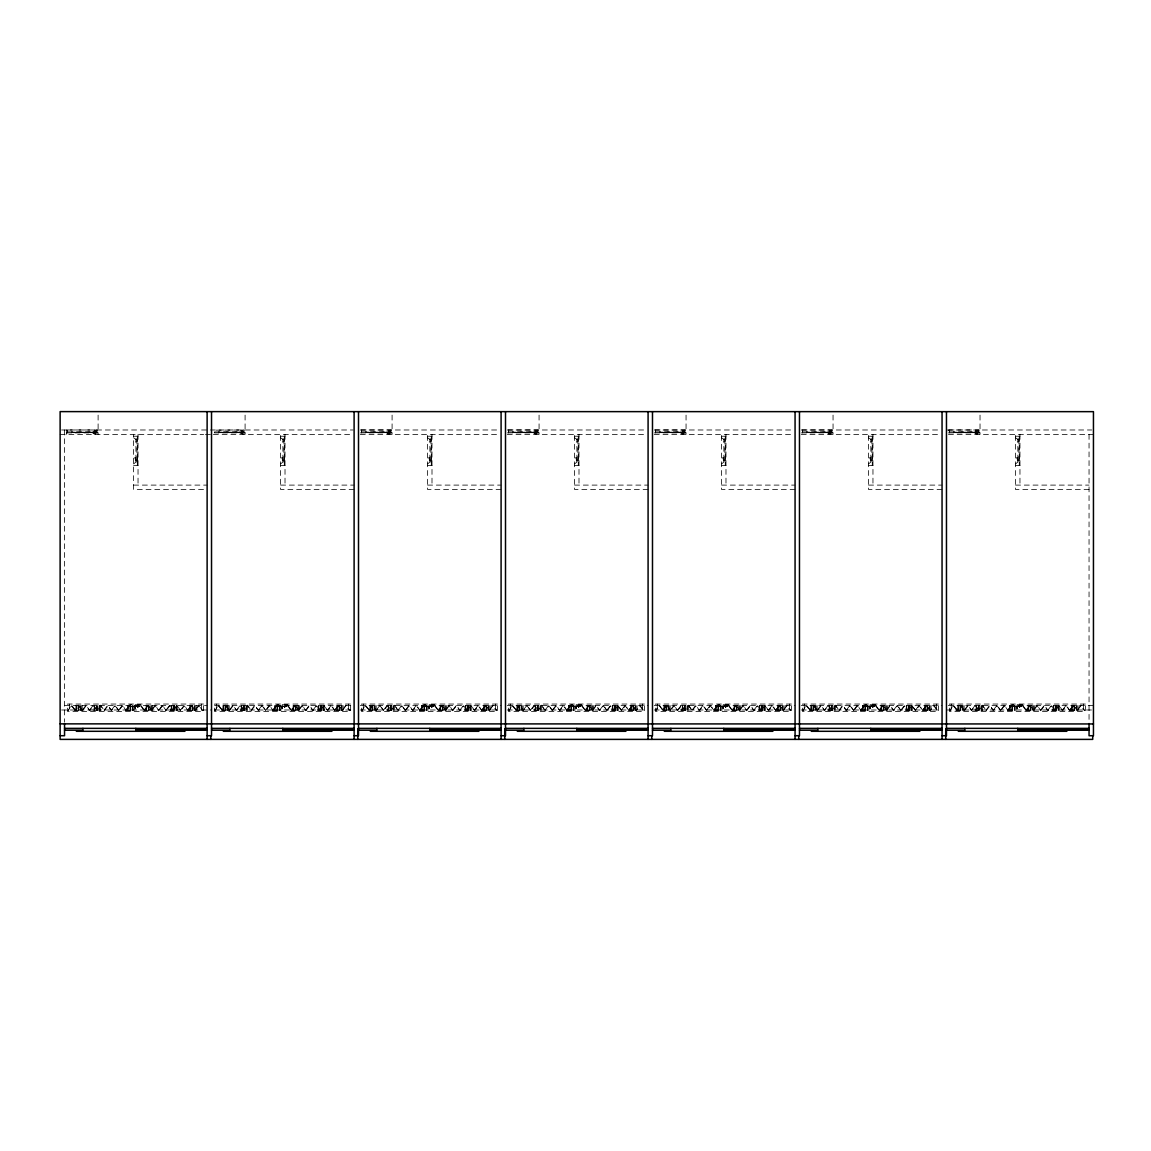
<?xml version="1.0" encoding="UTF-8"?>
<svg xmlns="http://www.w3.org/2000/svg" width="1151" height="1151" viewBox="0 0 1151 1151"><rect width="100%" height="100%" fill="white"/><g stroke="black" fill="none" stroke-linecap="round" stroke-linejoin="round"><path stroke-width="0.75" stroke-dasharray="5 3.75" d="M132.293 707.592L132.25 706.613M137.588 706.613L137.861 707.807L138.134 706.613M284.685 707.577L285.117 706.613M426.704 707.721L426.23 706.613M432.114 706.613L431.841 707.807L431.553 706.613M573.543 707.563L573.212 706.613M578.55 707.534L579.097 706.613M867.379 707.678L867.192 706.613M1014.65 707.721L1014.175 706.613M279.635 707.649L279.247 706.613M1019.585 707.419L1020.059 706.613M387.988 431.654L387.988 433.452M133.617 463.882L135.919 462.126L135.559 460.515M280.614 463.882L282.901 462.126L282.556 460.515M427.596 463.882L429.884 462.126L429.539 460.515M574.579 463.882L576.881 462.126L576.522 460.515M721.576 463.882L723.864 462.126L723.519 460.515M868.559 463.882L870.847 462.126L870.501 460.515M1015.542 463.882L1017.844 462.126L1017.484 460.515M82.44 710.656L78.8 705.88L75.16 710.656L75.16 709.922L78.8 705.146L82.44 710.728L86.08 705.88L89.72 710.656L93.36 705.88L97.001 710.656L100.641 705.88L104.281 710.656L107.921 705.88L111.561 710.656L115.201 705.88L118.841 710.656L122.481 705.88L126.121 710.656L129.761 705.88M82.44 709.922L86.08 705.146L89.72 710.728M89.72 709.922L93.36 705.146L97.001 709.922L100.641 705.146L104.281 710.728M104.281 709.922L107.921 705.146L111.561 710.728M111.561 709.922L115.201 705.146L118.841 710.728M118.841 709.922L122.481 705.146L126.121 710.728M126.121 709.922L129.761 705.146M144.278 710.728L147.918 705.146L151.558 709.922L151.558 710.728L147.918 705.88L144.278 710.656L140.638 705.88M151.558 709.922L155.198 705.146L158.838 710.728L155.198 705.88L151.558 710.656M158.838 709.922L162.478 705.146L166.118 710.728L162.478 705.88L158.838 710.656M166.118 709.922L169.744 705.146L173.384 710.728L169.744 705.88L166.118 710.656M173.384 709.922L177.024 705.146L180.664 710.728L177.024 705.88L173.384 710.656M180.664 709.922L184.304 705.146L187.944 710.728L184.304 705.88L180.664 710.656M187.944 709.922L191.584 705.146L195.224 710.728L191.584 705.88L187.944 710.656M195.224 709.922L198.864 705.146L202.504 710.728L198.864 705.88L195.224 710.656M229.423 710.656L225.783 705.88L222.143 710.656L222.143 709.922L225.783 705.146L229.423 710.728L233.063 705.88L236.703 710.656L240.343 705.88L243.983 710.656L247.623 705.88L251.263 710.656L254.903 705.88L258.543 710.656L262.183 705.88L265.823 710.656L269.463 705.88L273.104 710.656L276.744 705.88M229.423 709.922L233.063 705.146L236.703 710.728M236.703 709.922L240.343 705.146L243.983 709.922L247.623 705.146L251.263 710.728M251.263 709.922L254.903 705.146L258.543 710.728M258.543 709.922L262.183 705.146L265.823 710.728M265.823 709.922L269.463 705.146L273.104 710.728M273.104 709.922L276.744 705.146M291.261 710.728L294.901 705.146L298.541 709.922L298.541 710.728L294.901 705.88L291.261 710.656L287.621 705.88M298.541 709.922L302.181 705.146L305.821 710.728L302.181 705.88L298.541 710.656M305.821 709.922L309.461 705.146L313.101 710.728L316.741 705.88L320.381 710.656L324.021 705.88L327.661 710.656L331.301 705.88L334.941 710.656L338.581 705.88L342.221 710.656L345.861 705.88L349.501 710.656L349.501 709.922L345.861 705.146L342.221 710.728M305.821 710.656L309.461 705.88L313.101 710.656M313.101 709.922L316.741 705.146L320.381 710.728M320.381 709.922L324.021 705.146L327.661 710.728M327.661 709.922L331.301 705.146L334.941 710.728M334.941 709.922L338.581 705.146L342.221 709.922M369.14 709.922L365.5 705.146L361.86 710.728L365.5 705.88L369.14 710.656L372.78 705.146L376.42 710.728L380.06 705.88L383.7 710.656L387.34 705.88L390.98 710.656L394.62 705.88L398.26 710.656L401.886 705.88L405.526 710.656L409.166 705.88L412.806 710.656L416.446 705.88L420.086 710.656L423.726 705.88M369.14 710.656L372.78 705.88L376.42 710.656M376.42 709.922L380.06 705.146L383.7 710.728M383.7 709.922L387.34 705.146L390.98 709.922L394.62 705.146L398.26 710.728M398.26 709.922L401.886 705.146L405.526 710.728M405.526 709.922L409.166 705.146L412.806 710.728M412.806 709.922L416.446 705.146L420.086 710.728M420.086 709.922L423.726 705.146M438.243 710.728L441.883 705.146L445.523 709.922L445.523 710.728L441.883 705.88L438.243 710.656L434.603 705.88M445.523 709.922L449.163 705.146L452.803 710.728L449.163 705.88L445.523 710.656M452.803 709.922L456.443 705.146L460.083 710.728L463.724 705.88L467.364 710.656L471.004 705.88L474.644 710.656L478.284 705.88L481.924 710.656L485.564 705.88L489.204 710.656L492.844 705.88L496.484 710.656L496.484 709.922L492.844 705.146L489.204 710.728M452.803 710.656L456.443 705.88L460.083 710.656M460.083 709.922L463.724 705.146L467.364 710.728M467.364 709.922L471.004 705.146L474.644 710.728M474.644 709.922L478.284 705.146L481.924 710.728M481.924 709.922L485.564 705.146L489.204 709.922M516.123 709.922L512.483 705.146L508.843 710.728L512.483 705.88L516.123 710.656L519.763 705.146L523.403 710.728L527.043 705.88L530.683 710.656L534.323 705.88L537.963 710.656L541.603 705.88L545.243 710.656L548.883 705.88L552.523 710.656L556.163 705.88L559.803 710.656L563.443 705.88L567.083 710.656L570.723 705.88M516.123 710.656L519.763 705.88L523.403 710.656M523.403 709.922L527.043 705.146L530.683 710.728M530.683 709.922L534.323 705.146L537.963 709.922L541.603 705.146L545.243 710.728M545.243 709.922L548.883 705.146L552.523 710.728M552.523 709.922L556.163 705.146L559.803 710.728M559.803 709.922L563.443 705.146L567.083 710.728M567.083 709.922L570.723 705.146M585.24 710.728L588.88 705.146L592.52 709.922L592.52 710.728L588.88 705.88L585.24 710.656L581.6 705.88M592.52 709.922L596.16 705.146L599.8 710.728L603.441 705.88L607.081 710.656L610.721 705.88L614.346 710.656L617.986 705.88L621.626 710.656L625.266 705.88L628.906 710.656L632.546 705.88L636.186 710.656L639.827 705.88L643.467 710.656L643.467 709.922L639.827 705.146L636.186 710.728M592.52 710.656L596.16 705.88L599.8 710.656M599.8 709.922L603.441 705.146L607.081 710.728M607.081 709.922L610.721 705.146L614.346 710.728M614.346 709.922L617.986 705.146L621.626 710.728M621.626 709.922L625.266 705.146L628.906 710.728M628.906 709.922L632.546 705.146L636.186 709.922M663.105 709.922L666.746 705.146L670.386 709.922L670.386 710.728L666.746 705.88L663.105 710.656L659.465 705.88L655.825 710.656L655.825 709.922L659.465 705.146L663.105 710.728M670.386 709.922L674.026 705.146L677.666 710.728L674.026 705.88L670.386 710.656M677.666 709.922L681.306 705.146L684.946 709.922L688.586 705.146L692.226 710.728L695.866 705.88L699.506 710.656L703.146 705.88L706.786 710.656L710.426 705.88L714.066 710.656L717.706 705.88M677.666 710.656L681.306 705.88L684.946 710.656L688.586 705.88L692.226 710.656M692.226 709.922L695.866 705.146L699.506 710.728M699.506 709.922L703.146 705.146L706.786 710.728M706.786 709.922L710.426 705.146L714.066 710.728M714.066 709.922L717.706 705.146M732.223 710.728L735.863 705.146L739.503 709.922L739.503 710.728L735.863 705.88L732.223 710.656L728.583 705.88M739.503 709.922L743.143 705.146L746.783 710.728L743.143 705.88L739.503 710.656M746.783 709.922L750.423 705.146L754.063 710.728L757.703 705.88L761.343 710.656L764.983 705.88L768.623 710.656L772.263 705.88L775.903 710.656L779.544 705.88L783.184 710.656L786.824 705.88L790.464 710.656L790.464 709.922L786.824 705.146L783.184 710.728M746.783 710.656L750.423 705.88L754.063 710.656M754.063 709.922L757.703 705.146L761.343 710.728M761.343 709.922L764.983 705.146L768.623 710.728M768.623 709.922L772.263 705.146L775.903 710.728M775.903 709.922L779.544 705.146L783.184 709.922M817.383 710.656L813.743 705.88L810.103 710.656L810.103 709.922L813.743 705.146L817.383 710.728L821.023 705.88L824.663 710.656L828.303 705.88L831.943 710.656L835.583 705.88L839.223 710.656L842.849 705.88L846.489 710.656L850.129 705.88L853.769 710.656L857.409 705.88L861.049 710.656L864.689 705.88M817.383 709.922L821.023 705.146L824.663 710.728M824.663 709.922L828.303 705.146L831.943 709.922L835.583 705.146L839.223 710.728M839.223 709.922L842.849 705.146L846.489 710.728M846.489 709.922L850.129 705.146L853.769 710.728M853.769 709.922L857.409 705.146L861.049 710.728M861.049 709.922L864.689 705.146M879.206 710.728L882.846 705.146L886.486 709.922L886.486 710.728L882.846 705.88L879.206 710.656L875.566 705.88M886.486 709.922L890.126 705.146L893.766 710.728L897.406 705.88L901.046 710.656L904.686 705.88L908.326 710.656L911.966 705.88L915.606 710.656L919.246 705.88L922.886 710.656L926.526 705.88L930.166 710.656L933.806 705.88L937.446 710.656L937.446 709.922L933.806 705.146L930.166 710.728M886.486 710.656L890.126 705.88L893.766 710.656M893.766 709.922L897.406 705.146L901.046 710.728M901.046 709.922L904.686 705.146L908.326 710.728M908.326 709.922L911.966 705.146L915.606 710.728M915.606 709.922L919.246 705.146L922.886 710.728M922.886 709.922L926.526 705.146L930.166 709.922M964.365 710.656L960.725 705.88L957.085 710.656L957.085 709.922L960.725 705.146L964.365 710.728L968.005 705.88L971.645 710.656L975.285 705.88L978.925 710.656L982.566 705.88L986.206 710.656L989.846 705.88L993.486 710.656L997.126 705.88L1000.766 710.656L1004.406 705.88L1008.046 710.656L1011.686 705.88M964.365 709.922L968.005 705.146L971.645 710.728M971.645 709.922L975.285 705.146L978.925 709.922L982.566 705.146L986.206 710.728M986.206 709.922L989.846 705.146L993.486 710.728M993.486 709.922L997.126 705.146L1000.766 710.728M1000.766 709.922L1004.406 705.146L1008.046 710.728M1008.046 709.922L1011.686 705.146M1026.203 710.728L1029.843 705.146L1033.483 709.922L1033.483 710.728L1029.843 705.88L1026.203 710.656L1022.563 705.88M1033.483 709.922L1037.123 705.146L1040.763 710.728L1037.123 705.88L1033.483 710.656M1040.763 709.922L1044.403 705.146L1048.043 710.728L1051.683 705.88L1055.309 710.656L1058.949 705.88L1062.589 710.656L1066.229 705.88L1069.869 710.656L1073.509 705.88L1077.149 710.656L1080.789 705.88L1084.429 710.656L1084.429 709.922L1080.789 705.146L1077.149 710.728M1040.763 710.656L1044.403 705.88L1048.043 710.656M1048.043 709.922L1051.683 705.146L1055.309 710.728M1055.309 709.922L1058.949 705.146L1062.589 710.728M1062.589 709.922L1066.229 705.146L1069.869 710.728M1069.869 709.922L1073.509 705.146L1077.149 709.922M136.955 441.236L135.919 441.236M135.919 460.414L136.955 460.414M283.952 441.236L282.901 441.236M282.901 460.414L283.952 460.414M430.934 441.236L429.884 441.236M429.884 460.414L430.934 460.414M577.917 441.236L576.881 441.236M576.881 460.414L577.917 460.414M724.914 441.236L723.864 441.236M723.864 460.414L724.914 460.414M871.897 441.236L870.847 441.236M870.847 460.414L871.897 460.414M1018.894 441.236L1017.844 441.236M1017.844 460.414L1018.894 460.414M242.861 431.208C237.48 430.791 243.508 430.1 243.235 432.934L240.487 432.934M682.068 433.51C680.788 435.222 687.205 433.38 681.78 433.035C682.759 430.891 684.385 430.014 682.097 431.294M284.786 707.563L284.57 706.613M578.737 707.678L578.55 706.613M872.846 707.505L872.516 706.613M1019.743 707.692L1019.513 706.613M67.132 429.985L97.36 429.985M245.091 432.891L214.489 432.891L214.489 430.172L244.343 429.985M361.112 429.985L391.326 429.985M508.095 429.985L538.323 429.985M655.077 429.985L685.305 429.985M802.074 429.985L832.288 429.985M949.057 429.985L979.285 429.985M93.677 431.898C99.346 431.812 92.785 428.431 94.152 431.294M535.114 430.546L535.114 431.294L536.711 430.575M683.708 431.265L684.198 432.934L681.45 432.934M830.691 431.265C827.77 430.244 830.13 430.603 831.195 432.934L828.432 432.934M977.141 430.575L975.616 431.006L977.674 430.575M872.832 707.678L873.077 706.613M95.619 431.294L96.252 432.934L93.504 432.934M96.065 432.905C91.361 433.28 95.864 435.265 95.591 433.51M241.106 433.51C247.321 434.761 238.588 434.013 241.034 431.352M389.599 431.294C387.441 430.143 388.606 430.675 390.232 432.934L387.47 432.934M536.582 431.294L537.215 432.934L534.467 432.934M537.028 432.905C532.352 433.337 536.826 435.251 536.553 433.51M977.99 432.905C973.314 433.337 977.789 435.251 977.516 433.51M536.179 430.575L535.517 430.575M725.806 707.678L725.533 706.613M61.593 429.985L353.199 429.985M360.349 429.985L498.412 429.985M507.332 429.985L645.394 429.985M654.329 429.985L792.392 429.985M801.312 429.985L939.374 429.985M947.402 429.985L1091.68 429.985M67.492 431.927L96.986 431.927M214.489 431.927L243.983 431.927M361.472 431.927L390.966 431.927M508.454 431.927L537.949 431.927M655.451 431.927L684.946 431.927M802.434 431.927L831.928 431.927M949.417 431.927L978.911 431.927M93.504 432.215L96.986 432.215M240.487 432.215L243.983 432.215M387.47 432.215L390.966 432.215M534.467 432.215L537.949 432.215M681.45 432.215L684.946 432.215M828.432 432.215L831.928 432.215M975.429 432.215L978.911 432.215M71.707 432.647L92.756 432.647M218.704 432.647L239.739 432.647M365.687 432.647L386.722 432.647M512.67 432.647L533.719 432.647M659.667 432.647L680.701 432.647M806.65 432.647L827.684 432.647M953.632 432.647L974.681 432.647M66.37 432.891L98.108 432.891M360.349 432.891L392.088 432.891M507.332 432.891L539.071 432.891M654.329 432.891L686.054 432.891M801.312 432.891L833.051 432.891M948.295 432.891L980.033 432.891M975.429 432.934L978.177 432.934L978.177 431.884M60.125 434.387L203.641 434.387M205.425 434.387L210.791 434.387M213.367 434.387L352.407 434.387M360.277 434.387L499.405 434.387M507.274 434.387L646.387 434.387M654.257 434.387L793.37 434.387M801.24 434.387L940.367 434.387M1093.45 434.387L948.237 434.387L948.295 429.985M133.617 436.229L138.034 436.229M280.614 436.229L285.016 436.229M427.596 436.229L431.999 436.229M574.579 436.229L578.996 436.229M721.576 436.229L725.979 436.229M868.559 436.229L872.962 436.229M1015.542 436.229L1019.959 436.229M137.329 439.02L135.919 439.02L135.919 462.486L137.329 462.486M284.311 439.02L282.901 439.02L282.901 462.486L284.311 462.486M431.294 439.02L429.884 439.02L429.884 462.486L431.294 462.486M578.291 439.02L576.881 439.02L576.881 462.486L578.291 462.486M725.274 439.02L723.864 439.02L723.864 462.486L725.274 462.486M872.271 439.02L870.847 439.02L870.847 462.486L872.271 462.486M1019.254 439.02L1017.844 439.02L1017.844 462.486L1019.254 462.486M135.919 439.38L133.617 437.812M282.901 439.38L280.614 437.812M429.884 439.38L427.596 437.812M576.881 439.38L574.579 437.812M723.864 439.38L721.576 437.812M870.847 439.38L868.559 437.812M1017.844 439.38L1015.542 437.812M137.832 457.264L136.955 460.515M284.815 457.264L283.952 460.515M431.812 457.264L430.934 460.515M578.795 457.264L577.917 460.515M725.777 457.264L724.914 460.515M872.775 457.264L871.897 460.515M1019.757 457.264L1018.894 460.515M135.919 460.515L135.041 457.264L135.041 461.565M282.901 460.515L282.024 457.264L282.024 461.565M429.884 460.515L429.021 457.264L429.021 461.565M576.881 460.515L576.004 457.264L576.004 461.565M723.864 460.515L722.986 457.264L722.986 461.565M870.847 460.515L869.983 457.264L869.983 461.565M1017.844 460.515L1016.966 457.264L1016.966 461.565M136.955 462.184L137.314 460.515M283.952 462.184L284.297 460.515M430.934 462.184L431.28 460.515M133.617 465.623L138.034 465.623M280.614 465.623L285.016 465.623M427.596 465.623L431.999 465.623M574.579 465.623L578.996 465.623M721.576 465.623L725.979 465.623M868.559 465.623L872.962 465.623M1015.542 465.623L1019.959 465.623M133.617 485.103L207.122 485.103M280.614 485.103L354.105 485.103M427.596 485.103L501.088 485.103M574.579 485.103L648.085 485.103M721.576 485.103L795.068 485.103M868.559 485.103L942.05 485.103M1015.542 485.103L1089.047 485.103M203.526 489.506L133.617 489.506L133.617 434.387M354.105 489.506L280.614 489.506L280.614 434.387M501.088 489.506L427.596 489.506L427.596 434.387M648.085 489.506L574.579 489.506L574.579 434.387M795.068 489.506L721.576 489.506L721.576 434.387M942.05 489.506L868.559 489.506L868.559 434.387M1089.047 489.506L1015.542 489.506L1015.542 434.387M64.542 705.577L207.122 705.577M214.489 705.577L354.105 705.577M360.292 705.577L501.088 705.577M507.289 705.577L648.085 705.577M654.272 705.577L795.068 705.577M801.254 705.577L942.05 705.577M948.251 705.577L1093.45 705.577M134.091 706.397L130.854 706.397L134.091 706.613M281.074 706.397L277.851 706.397L281.074 706.613M428.071 706.397L424.834 706.397L428.071 706.613M575.054 706.397L571.817 706.397L575.054 706.613M722.037 706.397L718.814 706.397L722.037 706.613M865.797 706.397L869.034 706.397M1012.779 706.397L1016.016 706.397M865.797 706.613L869.034 706.613M1012.779 706.613L1016.016 706.613M134.825 707.333L135.559 707.333M281.808 707.333L282.556 707.333M428.805 707.333L429.539 707.333M575.788 707.333L576.522 707.333M722.77 707.333L723.519 707.333M869.768 707.333L870.501 707.333M1016.75 707.333L1017.484 707.333M720.756 707.534L720.209 706.613M725.533 707.534L726.08 706.613M134.825 707.894L135.559 707.894M281.808 707.894L282.556 707.894M428.805 707.894L429.539 707.894M575.788 707.894L576.522 707.894M722.77 707.894L723.519 707.894M869.768 707.894L870.501 707.894M1016.75 707.894L1017.484 707.894M134.825 708.066L135.559 708.066M281.808 708.066L282.556 708.066M428.805 708.066L429.539 708.066M575.788 708.066L576.522 708.066M722.77 708.066L723.519 708.066M869.768 708.066L870.501 708.066M1016.75 708.066L1017.484 708.066M61.593 709.994L211.525 709.994M214.489 709.994L352.321 709.994M360.292 709.994L499.304 709.994M507.289 709.994L646.301 709.994M654.272 709.994L793.284 709.994M801.254 709.994L940.266 709.994M946.467 709.994L1093.45 709.994M975.947 431.265L975.919 433.179M1022.563 705.146L1026.203 709.922M957.085 709.922L953.445 705.146L949.805 710.728L953.445 705.88L957.085 710.656M875.566 705.146L879.206 709.922M810.103 709.922L806.463 705.146L802.822 710.728L806.463 705.88L810.103 710.656M728.583 705.146L732.223 709.922M581.6 705.146L585.24 709.922M434.603 705.146L438.243 709.922M287.621 705.146L291.261 709.922M222.143 709.922L218.503 705.146L214.863 710.728L218.503 705.88L222.143 710.656M140.638 705.146L144.278 709.922M75.16 709.922L71.52 705.146L67.88 710.728L71.52 705.88L75.16 710.656M1089.047 434.387L1089.047 723.95M1083.551 704.038L1083.551 711.39M1078.041 705.577L1078.041 710.354L1070.689 710.354L1070.689 705.577M1076.948 705.577L1076.948 710.354M1076.545 705.577L1076.545 710.354M1074.761 705.577L1074.761 710.354M1074.372 705.577L1074.372 710.354M1073.984 705.577L1073.984 710.354M1072.185 705.577L1072.185 710.354M1071.797 705.577L1071.797 710.354M1059.668 705.577L1059.668 710.354L1052.316 710.354L1052.316 705.577M1058.575 705.577L1058.575 710.354M1058.172 705.577L1058.172 710.354M1056.388 705.577L1056.388 710.354M1055.999 705.577L1055.999 710.354M1055.611 705.577L1055.611 710.354M1053.812 705.577L1053.812 710.354M1053.424 705.577L1053.424 710.354M1034.303 705.577L1034.303 710.354L1026.951 710.354L1026.951 705.577M1033.195 705.577L1033.195 710.354M1032.807 705.577L1032.807 710.354M1031.023 705.577L1031.023 710.354M1030.62 705.577L1030.62 710.354M1030.231 705.577L1030.231 710.354M1028.447 705.577L1028.447 710.354M1028.059 705.577L1028.059 710.354M1019.959 434.387L1019.959 485.103M1019.254 436.229L1019.254 465.623M1018.894 439.02L1018.894 462.486M1017.484 706.239L1017.484 708.815L1016.75 706.239M1017.124 704.772L1017.124 708.815M1015.93 705.577L1015.93 710.354L1008.578 710.354L1008.578 705.577M1014.822 705.577L1014.822 710.354M1014.434 705.577L1014.434 710.354M1012.65 705.577L1012.65 710.354M1012.247 705.577L1012.247 710.354M1011.858 705.577L1011.858 710.354M1010.074 705.577L1010.074 710.354M1009.686 705.577L1009.686 710.354M982.508 705.577L982.508 710.354L975.156 710.354L975.156 705.577M981.4 705.577L981.4 710.354M981.012 705.577L981.012 710.354M980.033 415.108L980.033 434.387M979.213 705.577L979.213 710.354M978.911 430.172L978.911 432.891M978.825 705.577L978.925 710.728M978.436 705.577L978.436 710.354M976.868 430.575L976.868 431.323M976.767 430.575L976.767 431.323M976.811 431.927L976.811 432.92M976.638 705.577L976.638 710.354M976.436 431.927L976.436 432.92M976.249 705.577L976.249 710.354M974.696 431.927L974.696 432.891M964.135 705.577L964.135 710.354L956.783 710.354L956.783 705.577M963.027 705.577L963.027 710.354M962.639 705.577L962.639 710.354M960.84 705.577L960.84 710.354M960.452 705.577L960.452 710.354M960.063 705.577L960.063 710.354M958.265 705.577L958.265 710.354M957.877 705.577L957.877 710.354M953.647 431.927L953.647 432.891M951.273 704.038L951.273 711.39M949.417 430.172L949.417 432.949M936.569 704.038L936.569 711.39M931.058 705.577L931.058 710.354L923.706 710.354L923.706 705.577M929.95 705.577L929.95 710.354M929.562 705.577L929.562 710.354M927.778 705.577L927.778 710.354M927.375 705.577L927.375 710.354M926.987 705.577L926.987 710.354M925.203 705.577L925.203 710.354M924.814 705.577L924.814 710.354M912.685 705.577L912.685 710.354L905.333 710.354L905.333 705.577M911.578 705.577L911.578 710.354M911.189 705.577L911.189 710.354M909.391 705.577L909.391 710.354M909.002 705.577L909.002 710.354M908.614 705.577L908.614 710.354M906.83 705.577L906.83 710.354M906.441 705.577L906.441 710.354M887.32 705.577L887.32 710.354L879.968 710.354L879.968 705.577M886.212 705.577L886.212 710.354M885.824 705.577L885.824 710.354M884.026 705.577L884.026 710.354M883.637 705.577L883.637 710.354M883.249 705.577L883.249 710.354M881.45 705.577L881.45 710.354M881.062 705.577L881.062 710.354M872.962 434.387L872.962 485.103M872.271 436.229L872.271 465.623M871.897 439.02L871.897 462.486M870.501 706.239L870.501 708.815L869.768 706.239M870.127 704.772L870.127 708.815M868.947 705.577L868.947 710.354L861.595 710.354L861.595 705.577M867.84 705.577L867.84 710.354M867.451 705.577L867.451 710.354M865.653 705.577L865.653 710.354M865.264 705.577L865.264 710.354M864.876 705.577L864.876 710.354M863.077 705.577L863.077 710.354M862.689 705.577L862.689 710.354M835.511 705.577L835.511 710.354L828.159 710.354L828.159 705.577M834.417 705.577L834.417 710.354M834.029 705.577L834.029 710.354M833.051 415.108L833.051 434.387M832.231 705.577L832.231 710.354M831.928 430.172L831.928 432.891M831.842 705.577L831.943 710.728M831.454 705.577L831.454 710.354M829.943 431.323L829.885 430.575L829.77 431.323M829.813 431.927L829.813 432.92M829.655 705.577L829.655 710.354M829.439 431.927L829.439 432.92M829.267 705.577L829.267 710.354M828.979 431.352L828.95 433.452M827.698 431.927L827.698 432.891M817.138 705.577L817.138 710.354L809.786 710.354L809.786 705.577M816.045 705.577L816.045 710.354M815.642 705.577L815.642 710.354M813.858 705.577L813.858 710.354M813.469 705.577L813.469 710.354M813.081 705.577L813.081 710.354M811.282 705.577L811.282 710.354M810.894 705.577L810.894 710.354M806.664 431.927L806.664 432.891M804.276 704.038L804.276 711.39M802.434 430.172L802.42 432.949M789.586 704.038L789.586 711.39M784.076 705.577L784.076 710.354L776.724 710.354L776.724 705.577M782.968 705.577L782.968 710.354M782.579 705.577L782.579 710.354M780.781 705.577L780.781 710.354M780.392 705.577L780.392 710.354M780.004 705.577L780.004 710.354M778.205 705.577L778.205 710.354M777.817 705.577L777.817 710.354M765.688 705.577L765.688 710.354L758.351 710.354L758.351 705.577M764.595 705.577L764.595 710.354M764.206 705.577L764.206 710.354M762.408 705.577L762.408 710.354M762.02 705.577L762.02 710.354M761.631 705.577L761.631 710.354M759.833 705.577L759.833 710.354M759.444 705.577L759.444 710.354M740.323 705.577L740.323 710.354L732.971 710.354L732.971 705.577M739.23 705.577L739.23 710.354M738.827 705.577L738.827 710.354M737.043 705.577L737.043 710.354M736.654 705.577L736.654 710.354M736.266 705.577L736.266 710.354M734.467 705.577L734.467 710.354M734.079 705.577L734.079 710.354M725.979 434.387L725.979 485.103M725.274 436.229L725.274 465.623M724.914 439.02L724.914 462.486M723.519 706.239L723.519 708.815L722.77 706.239M723.145 704.772L723.145 708.815M721.95 705.577L721.95 710.354L714.598 710.354L714.598 705.577M720.857 705.577L720.857 710.354M720.454 705.577L720.454 710.354M718.67 705.577L718.67 710.354M718.282 705.577L718.282 710.354M717.893 705.577L717.893 710.354M716.095 705.577L716.095 710.354M715.706 705.577L715.706 710.354M688.528 705.577L688.528 710.354L681.176 710.354L681.176 705.577M687.42 705.577L687.42 710.354M687.032 705.577L687.032 710.354M686.054 415.108L686.054 434.387M685.248 705.577L685.248 710.354M684.946 430.172L684.946 432.891M684.845 705.577L684.946 710.728M684.457 705.577L684.457 710.354M682.831 431.927L682.831 432.92M682.672 705.577L682.672 710.354M682.457 431.927L682.457 432.92M682.284 705.577L682.284 710.354M680.716 431.927L680.716 432.891M670.155 705.577L670.155 710.354L662.803 710.354L662.803 705.577M669.048 705.577L669.048 710.354M668.659 705.577L668.659 710.354M666.875 705.577L666.875 710.354M666.472 705.577L666.472 710.354M666.084 705.577L666.084 710.354M664.3 705.577L664.3 710.354M663.911 705.577L663.911 710.354M659.667 431.927L659.667 432.891M657.293 704.038L657.293 711.39M655.451 430.172L655.423 432.949M642.589 704.038L642.589 711.39M637.078 705.577L637.078 710.354L629.726 710.354L629.726 705.577M635.985 705.577L635.985 710.354M635.582 705.577L635.582 710.354M633.798 705.577L633.798 710.354M633.41 705.577L633.41 710.354M633.021 705.577L633.021 710.354M631.223 705.577L631.223 710.354M630.834 705.577L630.834 710.354M618.706 705.577L618.706 710.354L611.354 710.354L611.354 705.577M617.612 705.577L617.612 710.354M617.209 705.577L617.209 710.354M615.425 705.577L615.425 710.354M615.037 705.577L615.037 710.354M614.648 705.577L614.648 710.354M612.85 705.577L612.85 710.354M612.461 705.577L612.461 710.354M593.34 705.577L593.34 710.354L585.988 710.354L585.988 705.577M592.233 705.577L592.233 710.354M591.844 705.577L591.844 710.354M590.06 705.577L590.06 710.354M589.657 705.577L589.657 710.354M589.269 705.577L589.269 710.354M587.485 705.577L587.485 710.354M587.096 705.577L587.096 710.354M578.996 434.387L578.996 485.103M578.291 436.229L578.291 465.623M577.917 439.02L577.917 462.486M576.522 706.239L576.522 708.815L575.788 706.239M576.162 704.772L576.162 708.815M574.968 705.577L574.968 710.354L567.616 710.354L567.616 705.577M573.86 705.577L573.86 710.354M573.471 705.577L573.471 710.354M571.687 705.577L571.687 710.354M571.284 705.577L571.284 710.354M570.896 705.577L570.896 710.354M569.112 705.577L569.112 710.354M568.723 705.577L568.723 710.354M541.545 705.577L541.545 710.354L534.193 710.354L534.193 705.577M540.438 705.577L540.438 710.354M540.049 705.577L540.049 710.354M539.071 415.108L539.071 434.387M538.251 705.577L538.251 710.354M537.949 430.172L537.949 432.891M537.862 705.577L537.963 710.728M537.474 705.577L537.474 710.354M535.92 430.575L535.906 431.323M535.762 430.575L535.762 431.323M535.848 431.927L535.848 432.92M535.675 705.577L535.675 710.354M535.474 431.927L535.474 432.92M535.287 705.577L535.287 710.354M534.999 431.352L534.97 433.452M533.733 431.927L533.733 432.891M523.173 705.577L523.173 710.354L515.821 710.354L515.821 705.577M522.065 705.577L522.065 710.354M521.676 705.577L521.676 710.354M519.878 705.577L519.878 710.354M519.489 705.577L519.489 710.354M519.101 705.577L519.101 710.354M517.303 705.577L517.303 710.354M516.914 705.577L516.914 710.354M512.684 431.927L512.684 432.891M510.31 704.038L510.31 711.39M508.454 430.172L508.454 432.949M495.606 704.038L495.606 711.39M490.096 705.577L490.096 710.354L482.744 710.354L482.744 705.577M488.988 705.577L488.988 710.354M488.6 705.577L488.6 710.354M486.815 705.577L486.815 710.354M486.413 705.577L486.413 710.354M486.024 705.577L486.024 710.354M484.24 705.577L484.24 710.354M483.852 705.577L483.852 710.354M471.723 705.577L471.723 710.354L464.371 710.354L464.371 705.577M470.615 705.577L470.615 710.354M470.227 705.577L470.227 710.354M468.428 705.577L468.428 710.354M468.04 705.577L468.04 710.354M467.651 705.577L467.651 710.354M465.867 705.577L465.867 710.354M465.479 705.577L465.479 710.354M446.358 705.577L446.358 710.354L439.006 710.354L439.006 705.577M445.25 705.577L445.25 710.354M444.861 705.577L444.861 710.354M443.063 705.577L443.063 710.354M442.675 705.577L442.675 710.354M442.286 705.577L442.286 710.354M440.488 705.577L440.488 710.354M440.099 705.577L440.099 710.354M431.999 434.387L431.999 485.103M431.294 436.229L431.294 465.623M430.934 439.02L430.934 462.486M429.539 706.239L429.539 708.815L428.805 706.239M429.165 704.772L429.165 708.815M427.971 705.577L427.971 710.354L420.633 710.354L420.633 705.577M426.877 705.577L426.877 710.354M426.489 705.577L426.489 710.354M424.69 705.577L424.69 710.354M424.302 705.577L424.302 710.354M423.913 705.577L423.913 710.354M422.115 705.577L422.115 710.354M421.726 705.577L421.726 710.354M394.548 705.577L394.548 710.354L387.196 710.354L387.196 705.577M393.455 705.577L393.455 710.354M393.066 705.577L393.066 710.354M392.088 415.108L392.088 434.387M391.268 705.577L391.268 710.354M390.966 430.172L390.966 432.891M390.88 705.577L390.98 710.728M390.491 705.577L390.491 710.354M388.937 431.323L388.909 430.575L388.822 431.323M388.851 431.927L388.851 432.92M388.693 705.577L388.693 710.354M388.477 431.927L388.477 432.92M388.304 705.577L388.304 710.354M386.736 431.927L386.736 432.891M376.176 705.577L376.176 710.354L368.824 710.354L368.824 705.577M375.082 705.577L375.082 710.354M374.679 705.577L374.679 710.354M372.895 705.577L372.895 710.354M372.507 705.577L372.507 710.354M372.118 705.577L372.118 710.354M370.32 705.577L370.32 710.354M369.931 705.577L369.931 710.354M365.701 431.927L365.701 432.891M363.313 704.038L363.313 711.39M361.472 430.172L361.457 432.949M348.624 704.038L348.624 711.39M343.113 705.577L343.113 710.354L335.761 710.354L335.761 705.577M342.005 705.577L342.005 710.354M341.617 705.577L341.617 710.354M339.818 705.577L339.818 710.354M339.43 705.577L339.43 710.354M339.041 705.577L339.041 710.354M337.243 705.577L337.243 710.354M336.855 705.577L336.855 710.354M324.726 705.577L324.726 710.354L317.388 710.354L317.388 705.577M323.632 705.577L323.632 710.354M323.244 705.577L323.244 710.354M321.446 705.577L321.446 710.354M321.057 705.577L321.057 710.354M320.669 705.577L320.669 710.354M318.87 705.577L318.87 710.354M318.482 705.577L318.482 710.354M299.361 705.577L299.361 710.354L292.009 710.354L292.009 705.577M298.267 705.577L298.267 710.354M297.864 705.577L297.864 710.354M296.08 705.577L296.08 710.354M295.692 705.577L295.692 710.354M295.303 705.577L295.303 710.354M293.505 705.577L293.505 710.354M293.117 705.577L293.117 710.354M285.016 434.387L285.016 485.103M284.311 436.229L284.311 465.623M283.952 439.02L283.952 462.486M282.556 706.239L282.556 708.815L281.808 706.239M282.182 704.772L282.182 708.815M280.988 705.577L280.988 710.354L273.636 710.354L273.636 705.577M279.894 705.577L279.894 710.354M279.492 705.577L279.492 710.354M277.708 705.577L277.708 710.354M277.319 705.577L277.319 710.354M276.931 705.577L276.931 710.354M275.132 705.577L275.132 710.354M274.744 705.577L274.744 710.354M247.566 705.577L247.566 710.354L240.214 710.354L240.214 705.577M246.458 705.577L246.458 710.354M246.069 705.577L246.069 710.354M245.091 415.108L245.091 434.387M244.285 705.577L244.285 710.354M243.983 430.172L243.983 432.891M243.883 705.577L243.983 710.728M243.494 705.577L243.494 710.354M241.998 430.575L241.955 431.323L241.825 430.575M241.868 431.927L241.868 432.92M241.71 705.577L241.71 710.354M241.494 431.927L241.494 432.92M241.322 705.577L241.322 710.354M239.753 431.927L239.753 432.891M229.193 705.577L229.193 710.354L221.841 710.354L221.841 705.577M228.085 705.577L228.085 710.354M227.697 705.577L227.697 710.354M225.913 705.577L225.913 710.354M225.51 705.577L225.51 710.354M225.121 705.577L225.121 710.354M223.337 705.577L223.337 710.354M222.949 705.577L222.949 710.354M218.704 431.927L218.704 432.891M216.33 704.038L216.33 711.39M201.626 704.038L201.626 711.39M196.116 705.577L196.116 710.354L188.764 710.354L188.764 705.577M195.023 705.577L195.023 710.354M194.62 705.577L194.62 710.354M192.836 705.577L192.836 710.354M192.447 705.577L192.447 710.354M192.059 705.577L192.059 710.354M190.26 705.577L190.26 710.354M189.872 705.577L189.872 710.354M177.743 705.577L177.743 710.354L170.391 710.354L170.391 705.577M176.65 705.577L176.65 710.354M176.247 705.577L176.247 710.354M174.463 705.577L174.463 710.354M174.074 705.577L174.074 710.354M173.686 705.577L173.686 710.354M171.887 705.577L171.887 710.354M171.499 705.577L171.499 710.354M152.378 705.577L152.378 710.354L145.026 710.354L145.026 705.577M151.27 705.577L151.27 710.354M150.882 705.577L150.882 710.354M149.098 705.577L149.098 710.354M148.695 705.577L148.695 710.354M148.306 705.577L148.306 710.354M146.522 705.577L146.522 710.354M146.134 705.577L146.134 710.354M138.034 434.387L138.034 485.103M137.329 436.229L137.329 465.623M136.955 439.02L136.955 462.486M135.559 706.239L135.559 708.815L134.825 706.239M135.199 704.772L135.199 708.815M134.005 705.577L134.005 710.354L126.653 710.354L126.653 705.577M132.897 705.577L132.897 710.354M132.509 705.577L132.509 710.354M130.725 705.577L130.725 710.354M130.322 705.577L130.322 710.354M129.934 705.577L129.934 710.354M128.149 705.577L128.149 710.354M127.761 705.577L127.761 710.354M100.583 705.577L100.583 710.354L93.231 710.354L93.231 705.577M99.475 705.577L99.475 710.354M99.087 705.577L99.087 710.354M98.108 415.108L98.108 434.387M97.288 705.577L97.288 710.354M96.986 430.172L96.986 432.891M96.9 705.577L97.001 710.728M96.511 705.577L96.511 710.354M94.929 430.575L94.943 431.323M94.886 431.927L94.886 432.92M94.842 430.575L94.828 431.323M94.713 705.577L94.713 710.354M94.511 431.927L94.511 432.92M94.324 705.577L94.324 710.354M94.008 433.452L93.504 431.884M92.756 431.927L92.756 432.891M82.21 705.577L82.21 710.354L74.858 710.354L74.858 705.577M81.102 705.577L81.102 710.354M80.714 705.577L80.714 710.354M78.915 705.577L78.915 710.354M78.527 705.577L78.527 710.354M78.139 705.577L78.139 710.354M76.34 705.577L76.34 710.354M75.952 705.577L75.952 710.354M71.722 431.927L71.722 432.891M69.348 704.038L69.348 711.39M67.492 430.172L67.477 432.949M66.37 429.985L66.37 434.387M64.542 429.985L64.542 722.209M387.628 433.798L390.031 433.884L387.628 433.798M828.591 433.798L830.993 433.884L828.591 433.798M92.756 432.172L71.707 432.172L92.756 432.2M239.739 432.172L218.704 432.172L239.753 432.2M386.722 432.172L365.687 432.172L386.736 432.2M533.719 432.172L512.67 432.172L533.733 432.2M680.701 432.172L659.667 432.172L680.716 432.2M827.684 432.172L806.65 432.172L827.698 432.2M974.681 432.172L953.632 432.172L974.696 432.2M203.468 704.038L67.506 704.038L67.506 711.39L203.468 711.39L203.468 704.038M350.451 704.038L214.489 704.038L214.489 711.39L350.451 711.39L350.451 704.038M497.448 704.038L361.486 704.038L361.486 711.39L497.448 711.39L497.448 704.038M644.431 704.038L508.469 704.038L508.469 711.39L644.431 711.39L644.431 704.038M791.413 704.038L655.451 704.038L655.451 711.39L791.413 711.39L791.413 704.038M938.41 704.038L802.448 704.038L802.448 711.39L938.41 711.39L938.41 704.038M1085.393 704.038L949.431 704.038L949.431 711.39L1085.393 711.39L1085.393 704.038M140.638 704.772L129.761 704.772L129.761 706.239L140.638 706.239L140.638 704.772M287.621 704.772L276.744 704.772L276.744 706.239L287.621 706.239L287.621 704.772M434.603 704.772L423.726 704.772L423.726 706.239L434.603 706.239L434.603 704.772M581.6 704.772L570.723 704.772L570.723 706.239L581.6 706.239L581.6 704.772M728.583 704.772L717.706 704.772L717.706 706.239L728.583 706.239L728.583 704.772M875.566 704.772L864.689 704.772L864.689 706.239L875.566 706.239L875.566 704.772M1022.563 704.772L1011.686 704.772L1011.686 706.239L1022.563 706.239L1022.563 704.772M139.53 706.397L136.293 706.613L139.53 706.397M286.513 706.397L283.29 706.613L286.513 706.397M433.51 706.397L430.273 706.613L433.51 706.397M580.492 706.397L577.255 706.613L580.492 706.397M727.475 706.397L724.252 706.613L727.475 706.397M874.472 706.397L871.235 706.613L874.472 706.397M1021.455 706.397L1018.218 706.613L1021.455 706.397M682.917 431.323L682.888 430.575L682.788 431.323"/><path stroke-width="1.5" d="M60.125 723.864L1093.45 723.95M64.542 728.367L207.122 728.367M211.525 728.367L354.105 728.367M358.508 728.367L501.088 728.367M505.505 728.367L648.085 728.367M652.488 728.367L795.068 728.367M799.47 728.367L942.05 728.367M946.467 728.367L1089.047 728.367M135.832 729.835L207.122 729.835M282.815 729.835L354.105 729.835M429.798 729.835L501.088 729.835M576.795 729.835L648.085 729.835M723.778 729.835L795.068 729.835M870.76 729.835L942.05 729.835M1017.757 729.835L1089.047 729.835M64.542 730.209L82.915 730.209L82.915 728.367M207.122 730.209L188.735 729.835M211.525 730.209L229.898 730.209L229.898 728.367M354.105 730.209L335.732 729.835M358.508 730.209L376.881 730.209L376.881 728.367M501.088 730.209L482.715 729.835M505.505 730.209L523.878 730.209L523.878 728.367M648.085 730.209L629.698 729.835M652.488 730.209L670.86 730.209L670.86 728.367M795.068 730.209L776.695 729.835M799.47 730.209L817.843 730.209L817.843 728.367M942.05 730.209L923.678 729.835M946.467 730.209L964.84 730.209L964.84 728.367M1089.047 730.209L1070.66 729.835M76.34 731.302L184.966 731.302M223.323 731.302L331.948 731.302M370.305 731.302L478.931 731.302M517.303 731.302L625.928 731.302M664.285 731.302L772.911 731.302M811.268 731.302L919.894 731.302M958.265 731.302L1066.891 731.302M60.125 735.719L64.542 735.719L64.542 723.95M207.122 735.719L211.525 735.719L211.525 411.655M354.105 735.719L358.508 735.719L358.508 411.655M501.088 735.719L505.505 735.719L505.505 411.655M648.085 735.719L652.488 735.719L652.488 411.655M795.068 735.719L799.47 735.719L799.47 411.655M942.05 735.719L946.467 735.719L946.467 411.655M1092.716 735.806L1092.716 739.388L60.125 739.388L60.125 411.612L1093.45 411.655L1093.45 735.719L1089.047 735.719L1089.047 723.95M1069.926 729.835L1017.757 730.209L1017.757 728.367M945.734 728.626L945.734 739.388M942.05 411.655L942.05 739.388M922.944 729.835L870.76 730.209L870.76 728.367M798.736 735.806L798.736 739.388M795.068 411.655L795.068 739.388M775.961 729.835L723.778 730.209L723.778 728.367M651.754 735.806L651.754 739.388M648.085 411.655L648.085 739.388M628.964 729.835L576.795 730.209L576.795 728.367M504.771 728.626L504.771 739.388M501.088 411.655L501.088 739.388M481.981 729.835L429.798 730.209L429.798 728.367M357.774 728.626L357.774 739.388M354.105 411.655L354.105 739.388M334.999 729.835L282.815 730.209L282.815 728.367M210.791 735.806L210.791 739.388M207.122 411.655L207.122 739.388M188.001 729.835L135.832 730.209L135.832 728.367"/></g></svg>
